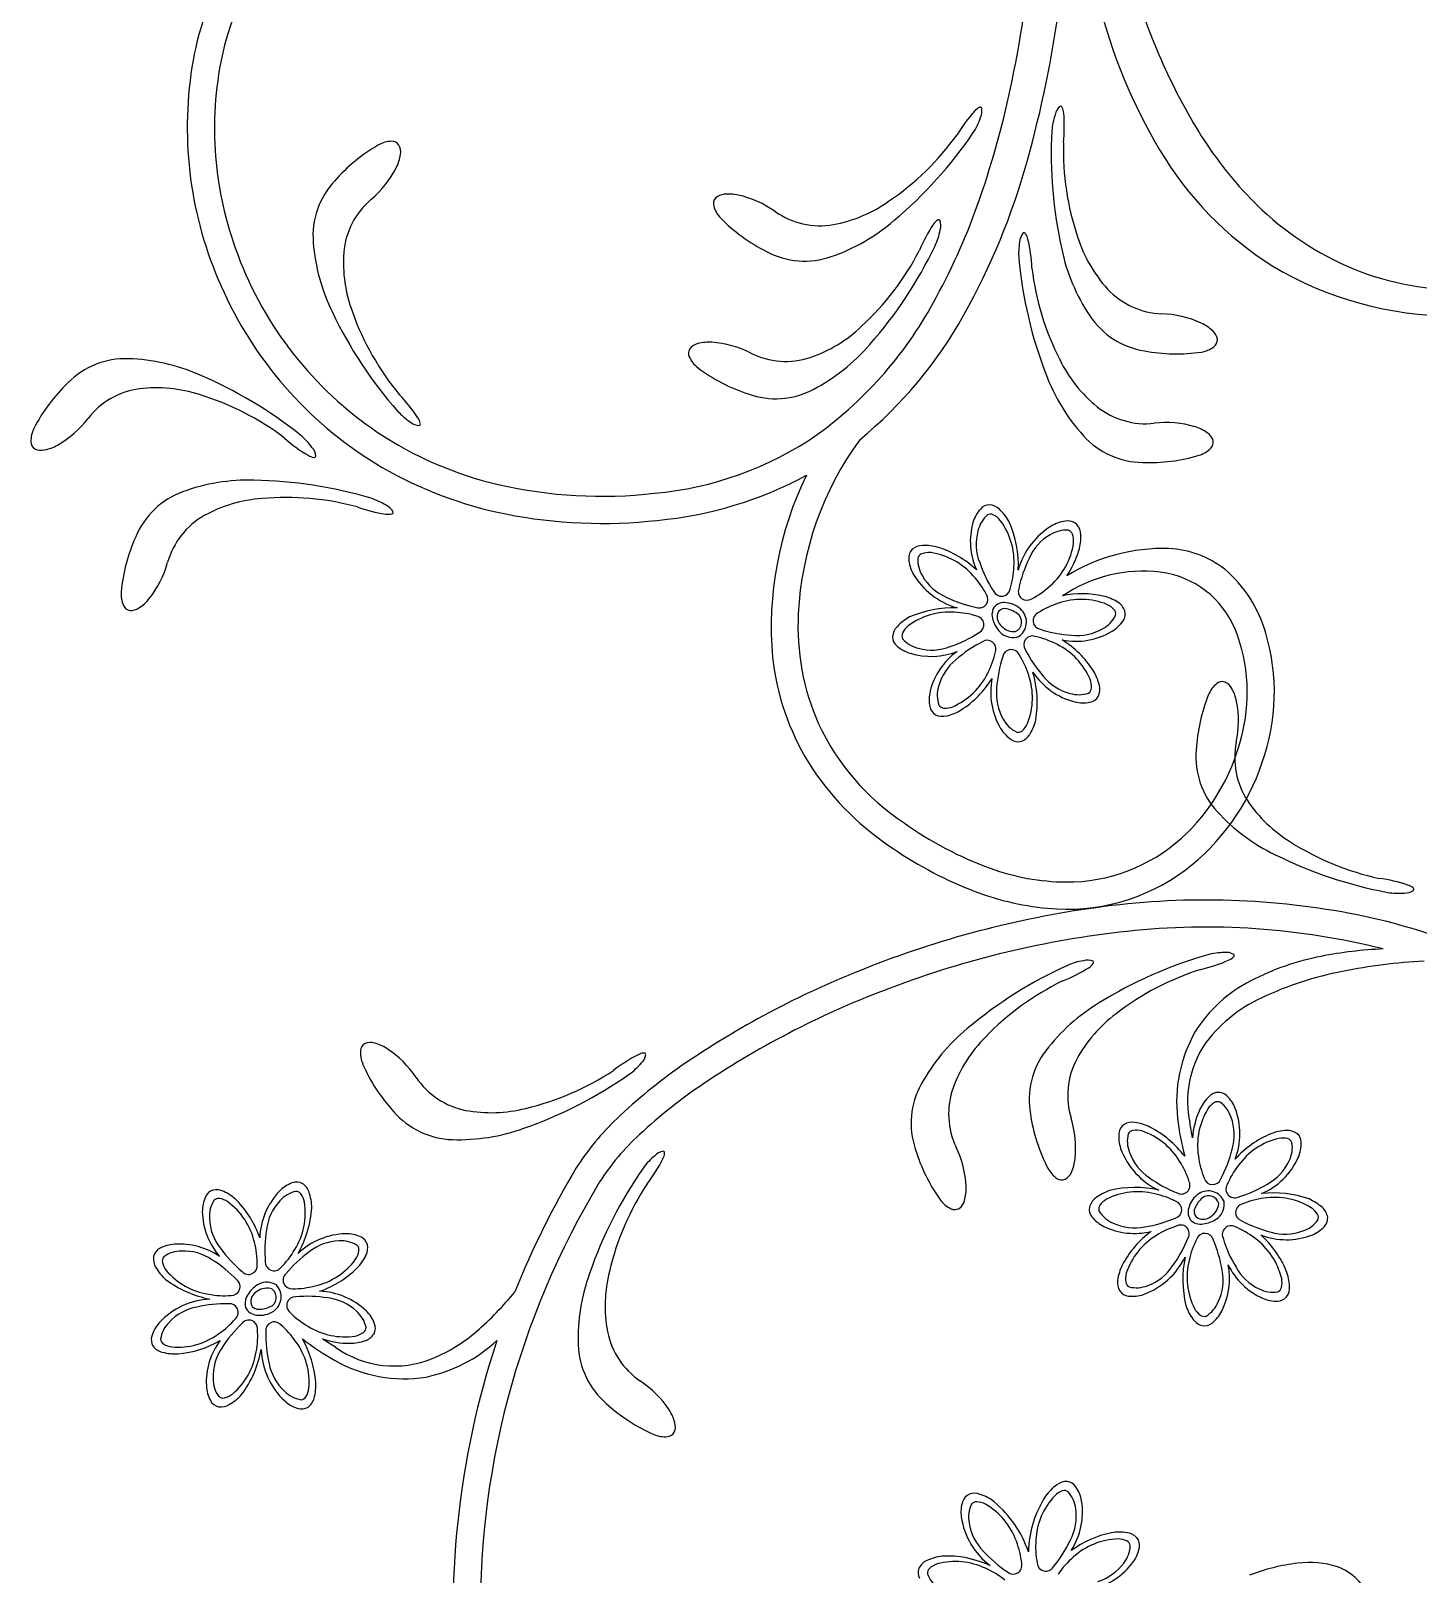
# Model space of a CAD drawing. Extents: x -4 to 4, y -4.07 to 4.07.
# Drawn here: x -3.939 to -2.765, y -0.04 to 1.266 of the extents above; entities that cross this region are included whole.
import ezdxf

# ---------------------------------------------------------------- set-up
doc = ezdxf.new("R2010")
doc.units = 0

msp = doc.modelspace()

# ---------------------------------------------------------------- linework, layer by layer
at = {"color": 7, "linetype": 'CONTINUOUS'}
for centre, radius, start, end in [((-4.498548, 1.500795), 1.417372, 348.748136, 358.879675), ((-3.560005, 1.197829), 0.245777, 130.234962, 172.4917), ((-2.192258, 1.577701), 0.858602, 192.274313, 202.346152), ((-3.563636, 1.200473), 0.218373, 129.965974, 168.127451), ((-3.993986, 1.409378), 0.933205, 344.240986, 352.666314), ((-2.581447, 1.40488), 0.467882, 194.193867, 210.738445), ((-3.485333, 1.183731), 0.298446, 168.074991, 200.942523), ((-2.51413, 1.448389), 0.511744, 202.656884, 211.014236), ((-3.478539, 1.18466), 0.328273, 172.070846, 205.169581), ((-3.895383, 1.387016), 0.803623, 340.932976, 348.313329), ((-3.135485, 1.200367), 0.001456, 33.191439, 124.107264), ((-3.059806, 1.192973), 0.012554, 130.272234, 168.462239), ((-3.067434, 1.20118), 0.001456, 18.642051, 109.554562), ((-3.078362, 1.195739), 0.013652, 4.276482, 25.633669), ((-3.042222, 1.110313), 0.131876, 138.048141, 148.831493), ((-3.191188, 1.21253), 0.059281, 327.13573, 340.770227), ((-3.130081, 1.189421), 0.013651, 117.107617, 138.46435), ((-3.146525, 1.198454), 0.012554, 334.277944, 372.467504), ((-3.015736, 1.177136), 0.059281, 161.969906, 175.604174), ((-3.196181, 1.185965), 0.131875, 353.910724, 364.694304), ((-3.342903, 1.313647), 0.231368, 304.152409, 324.279164), ((-3.443424, 1.384981), 0.364816, 310.082492, 325.882963), ((-2.710554, 1.161693), 0.364837, 176.85971, 192.659497), ((-2.665197, 1.356775), 0.33507, 210.897983, 223.010708), ((-3.571957, 1.043118), 0.146254, 119.898519, 138.878581), ((-3.632908, 1.148356), 0.024643, 91.91451, 119.010608), ((-3.633485, 1.165821), 0.007169, 34.043409, 91.968092), ((-3.638145, 1.164032), 0.012084, 349.800662, 388.691924), ((-2.833769, 1.165768), 0.231365, 178.462468, 198.589678), ((-2.731322, 1.315318), 0.293287, 210.66523, 237.736694), ((-3.706805, 1.190062), 0.086523, 309.944147, 332.86571), ((-3.66264, 1.167136), 0.036763, 333.27141, 351.800267), ((-3.664268, 1.314066), 0.589998, 330.788434, 344.452848), ((-3.6321, 1.092867), 0.068261, 137.13504, 184.649001), ((-3.608151, 1.073202), 0.066413, 130.46674, 175.002624), ((-3.354264, 1.120129), 0.007168, 138.607117, 196.53223), ((-3.351361, 1.11607), 0.012083, 94.367947, 133.259655), ((-3.348206, 1.091583), 0.036761, 77.835065, 96.364149), ((-3.359288, 1.043069), 0.086524, 54.509785, 77.431121), ((-3.652611, 1.302648), 0.54661, 331.435727, 340.978206), ((-2.716994, 1.308135), 0.264016, 222.959876, 244.381586), ((-3.337505, 1.12508), 0.024643, 196.480012, 223.575884), ((-3.270995, 1.167941), 0.066412, 235.03263, 279.568515), ((-3.281691, 1.219889), 0.119431, 280.48602, 305.102132), ((-3.25098, 1.210539), 0.146253, 224.464432, 243.444267), ((-3.314174, 1.228204), 0.161654, 289.002314, 310.811315), ((-3.065244, 1.029897), 0.131874, 146.540085, 157.323666), ((-3.16382, 1.095162), 0.013652, 125.596828, 146.953561), ((-3.227669, 1.108993), 0.05928, 335.629651, 349.264376), ((-3.170781, 1.105191), 0.001456, 41.687864, 132.598619), ((-3.181416, 1.101668), 0.012553, 342.772829, 380.964172), ((-3.538963, 1.09984), 0.161658, 184.436716, 206.24549), ((-3.502609, 1.242314), 0.364823, 318.574162, 334.374405), ((-3.043689, 1.077889), 0.059282, 170.413675, 184.047715), ((-3.089608, 1.087084), 0.012554, 138.714043, 176.903603), ((-3.098358, 1.094082), 0.001456, 27.080878, 117.995923), ((-3.108369, 1.087095), 0.013652, 12.720536, 34.077042), ((-3.223483, 1.06013), 0.131881, 2.352761, 13.135884), ((-2.939246, 1.128203), 0.119432, 197.64002, 222.256131), ((-3.470264, 1.186629), 0.313567, 200.452868, 235.931877), ((-3.555183, 1.070491), 0.119431, 175.920523, 200.536861), ((-3.284003, 1.139818), 0.068261, 241.699841, 289.213803), ((-3.392656, 1.186603), 0.231371, 312.644486, 332.770787), ((-2.739571, 1.107413), 0.364814, 185.301557, 201.102256), ((-2.908356, 1.115157), 0.161658, 191.931077, 213.739851), ((-2.862016, 1.093364), 0.231375, 186.905734, 207.031807), ((-2.735205, 1.323089), 0.297877, 239.166297, 270.098558), ((-2.729308, 1.287363), 0.239971, 244.888246, 268.899754), ((-3.474078, 1.18334), 0.331765, 204.635618, 239.654038), ((-2.979209, 1.093333), 0.066414, 223.173429, 267.708872), ((-3.470825, 1.197771), 0.336844, 305.850791, 332.318873), ((-3.354719, 1.185511), 0.364823, 205.517232, 221.317704), ((-3.449044, 1.106158), 0.231369, 199.587202, 219.713958), ((-3.472156, 1.205796), 0.369479, 309.438302, 330.90363), ((-2.985882, 1.063072), 0.068261, 213.527868, 261.04205), ((-2.984532, 0.940491), 0.086522, 65.311257, 88.233047), ((-2.963983, 0.985813), 0.036761, 46.376157, 64.905242), ((-3.318267, 1.10291), 0.119431, 288.977801, 313.593912), ((-2.946647, 1.003391), 0.012084, 9.485141, 48.376848), ((-3.375313, 0.993527), 0.007168, 147.099894, 205.025436), ((-3.371842, 0.98994), 0.012083, 102.858379, 141.749864), ((-3.365106, 0.966187), 0.036762, 86.327532, 104.856389), ((-3.368903, 0.91657), 0.086523, 63.001676, 85.923012), ((-3.300017, 1.05311), 0.066412, 243.524456, 288.060341), ((-3.351623, 1.106339), 0.161657, 297.493781, 319.302555), ((-2.969351, 1.139354), 0.146255, 259.297812, 278.277648), ((-2.95222, 1.018952), 0.024643, 279.164504, 306.260601), ((-2.941879, 1.004866), 0.007169, 306.207846, 364.132959), ((-3.859079, 0.920751), 0.06826, 87.984536, 135.498717), ((-3.861765, 0.827395), 0.161655, 66.387685, 88.196686), ((-3.35947, 1.000898), 0.024643, 204.972468, 232.068566), ((-3.286511, 1.098197), 0.146253, 232.956002, 251.935837), ((-2.960847, 1.040715), 0.11943, 206.082002, 230.69834), ((-3.806617, 0.862955), 0.146256, 133.754819, 152.734426), ((-3.938881, 0.639403), 0.364825, 51.316086, 67.116329), ((-2.928377, 1.032345), 0.161655, 200.373248, 222.182249), ((-3.838335, 0.897731), 0.066412, 97.630568, 142.166452), ((-3.833193, 0.844944), 0.11943, 72.096586, 96.712924), ((-3.863947, 0.737275), 0.231372, 52.91955, 73.046078), ((-3.721461, 0.866274), 0.131877, 33.482522, 44.266102), ((-3.30873, 1.023374), 0.06826, 250.191839, 297.705801), ((-3.585069, 0.98474), 0.059274, 222.568684, 236.204551), ((-2.995256, 1.000357), 0.066413, 231.615662, 276.151105), ((-3.914546, 0.919009), 0.024643, 153.621984, 180.718081), ((-3.959604, 0.990912), 0.086524, 299.767448, 322.688784), ((-3.609922, 0.945057), 0.012553, 229.713025, 267.90526), ((-3.622801, 0.931415), 0.013652, 12.537715, 33.894221), ((-3.610846, 0.933892), 0.001456, 288.634628, 379.545578), ((-2.978082, 0.848391), 0.086521, 73.753748, 96.675538), ((-2.964409, 0.896237), 0.036762, 54.820784, 73.349868), ((-3.932019, 0.918783), 0.007168, 180.662447, 238.587989), ((-3.934673, 0.947845), 0.036762, 280.834075, 299.362932), ((-3.636831, 1.020427), 0.131876, 228.36682, 239.150172), ((-3.748911, 0.878735), 0.059279, 36.428402, 50.063127), ((-3.472148, 1.18742), 0.313173, 236.298502, 256.816816), ((-3.436909, 1.162011), 0.28807, 275.120248, 304.548644), ((-3.017352, 0.759834), 0.272463, 143.880464, 177.196872), ((-2.997414, 0.969444), 0.068261, 221.970432, 269.484614), ((-2.949843, 0.916171), 0.012084, 17.92547, 56.817178), ((-2.945343, 0.91833), 0.007168, 314.649484, 372.574596), ((-3.930447, 0.92352), 0.012084, 243.941283, 282.832768), ((-3.697372, 0.918879), 0.013652, 238.73855, 260.09551), ((-3.710408, 0.905387), 0.012554, 4.72913, 42.919582), ((-3.699296, 0.906824), 0.001456, 253.089712, 344.002807), ((-2.992261, 1.047324), 0.146251, 267.740135, 286.720198), ((-2.95764, 0.930744), 0.024643, 287.60957, 314.705668), ((-3.469821, 1.194036), 0.34315, 239.942908, 258.677808), ((-3.439325, 1.181521), 0.330758, 275.288066, 298.314224), ((-3.023712, 0.762225), 0.288712, 153.657873, 185.199304), ((-3.78737, 0.812122), 0.068261, 109.980148, 157.49433), ((-3.754895, 0.724553), 0.161656, 88.383374, 110.192376), ((-3.75599, 0.521356), 0.364834, 73.311682, 89.111697), ((-3.455668, 1.266737), 0.394163, 257.113956, 276.477724), ((-3.734975, 0.751527), 0.119431, 94.092074, 118.708412), ((-3.723165, 0.640165), 0.231383, 74.915715, 95.041333), ((-3.61863, 0.987785), 0.131879, 250.362424, 261.145776), ((-3.669485, 0.814425), 0.059281, 58.422826, 72.057323), ((-3.643765, 0.853558), 0.012554, 26.724248, 64.914922), ((-3.127621, 0.854996), 0.010293, 90.085087, 139.027679), ((-3.128742, 0.851524), 0.01381, 46.252927, 85.405525), ((-3.759514, 0.798546), 0.066413, 119.625804, 164.161909), ((-3.636731, 0.87095), 0.013651, 260.734341, 282.091074), ((-3.634, 0.859052), 0.001456, 275.082243, 365.994753), ((-3.455459, 1.27266), 0.423065, 258.861142, 276.326302), ((-3.08514, 0.83424), 0.058732, 164.088031, 204.030019), ((-3.112746, 0.841971), 0.030065, 138.873713, 163.83367), ((-3.146363, 0.831708), 0.040321, 28.428055, 47.635486), ((-3.191568, 0.814746), 0.088397, 356.964981, 384.143789), ((-3.059593, 0.821657), 0.030066, 93.873752, 118.83235), ((-3.060901, 0.841387), 0.010293, 45.085138, 94.027511), ((-3.717079, 0.77818), 0.146258, 155.750246, 174.729853), ((-3.042219, 0.79325), 0.063349, 120.207472, 164.606324), ((-3.06415, 0.839724), 0.013811, 1.253884, 40.40626), ((-3.090624, 0.838172), 0.040324, 343.429169, 362.635462), ((-3.185798, 0.820395), 0.010294, 135.082992, 184.025803), ((-3.184136, 0.817147), 0.013811, 91.252994, 130.404256), ((-3.182584, 0.790674), 0.040323, 73.428941, 92.63569), ((-3.196887, 0.748494), 0.084847, 46.778748, 72.294781), ((-2.980147, 0.671346), 0.15706, 88.375328, 121.498527), ((-3.126391, 0.849094), 0.077721, 325.671927, 343.232327), ((-2.980171, 0.744111), 0.084351, 52.254858, 86.957325), ((-3.906857, 0.839525), 0.086524, 321.763182, 344.684518), ((-3.166072, 0.821704), 0.030064, 183.873592, 208.834003), ((-2.998918, 0.727513), 0.109051, 15.443331, 49.803945), ((-3.137923, 0.838804), 0.062986, 210.112127, 254.178528), ((-2.997542, 0.687434), 0.121741, 83.22126, 124.071562), ((-2.99286, 0.729707), 0.079212, 22.124049, 82.974632), ((-3.838148, 0.789731), 0.024643, 175.618208, 202.714306), ((-3.86761, 0.808931), 0.036762, 302.829305, 321.358162), ((-3.049046, 0.707314), 0.082667, 77.661901, 101.653687), ((-3.040651, 0.748828), 0.040323, 57.503862, 76.71061), ((-3.854264, 0.782977), 0.007169, 202.660263, 260.585805), ((-3.854581, 0.787959), 0.012084, 265.937987, 304.829472), ((-3.086806, 0.76225), 0.202977, 176.919112, 203.892713), ((-3.157207, 0.681643), 0.096585, 88.747001, 113.237597), ((-3.112091, 0.772203), 0.013433, 153.112332, 205.275018), ((-3.115175, 0.771234), 0.011347, 81.477155, 141.626983), ((-3.11106, 0.770505), 0.010126, 165.548555, 231.309447), ((-3.114758, 0.771057), 0.006418, 87.849176, 162.073695), ((-3.117213, 0.756222), 0.021418, 53.041717, 82.770779), ((-3.11553, 0.761425), 0.021129, 43.251184, 84.470308), ((-3.109185, 0.766028), 0.008772, 294.723004, 416.432004), ((-3.111027, 0.766094), 0.014654, 303.438787, 402.017251), ((-3.026124, 0.771013), 0.013811, 19.736234, 58.887496), ((-3.023065, 0.773003), 0.010294, 326.115101, 375.057256), ((-3.195935, 0.752554), 0.013811, 136.251303, 175.403456), ((-3.176118, 0.734932), 0.040323, 118.428396, 137.635145), ((-3.102502, 0.773838), 0.022951, 198.731872, 229.119152), ((-3.106973, 0.772045), 0.01406, 222.193486, 275.943408), ((-3.054678, 0.810174), 0.060341, 259.04863, 300.669173), ((-3.039522, 0.783959), 0.030064, 301.307044, 326.267228), ((-3.054528, 0.706353), 0.145143, 344.532558, 381.496089), ((-3.199408, 0.753676), 0.010293, 180.084869, 229.027898), ((-3.186383, 0.768551), 0.030065, 228.873582, 253.833313), ((-3.10787, 0.768336), 0.015284, 230.83317, 288.772248), ((-3.110887, 0.679057), 0.084665, 32.783474, 58.095541), ((-3.061674, 0.706367), 0.175212, 340.346174, 376.644039), ((-3.099221, 0.759014), 0.213254, 186.178859, 211.63717), ((-3.177087, 0.797366), 0.060336, 252.974373, 291.32706), ((-3.120666, 0.693273), 0.05901, 125.752295, 165.988976), ((-3.040353, 0.757375), 0.060752, 213.552398, 255.573659), ((-3.177734, 0.697962), 0.090517, 350.776719, 376.584028), ((-3.074013, 0.703705), 0.040324, 12.503573, 31.709866), ((-3.14871, 0.700443), 0.030065, 166.306679, 191.26641), ((-3.197398, 0.762956), 0.08466, 302.782927, 328.095673), ((-3.06629, 0.70675), 0.060336, 169.048293, 210.671718), ((-3.048052, 0.70912), 0.013811, 334.735902, 373.887388), ((-2.919481, 0.695114), 0.024644, 129.9823, 157.078172), ((-2.930705, 0.708509), 0.007169, 72.110609, 130.035506), ((-2.933271, 0.704228), 0.012084, 27.867095, 66.758802), ((-2.954468, 0.691569), 0.036762, 11.337163, 29.866247), ((-3.168094, 0.696553), 0.010294, 191.113741, 240.055895), ((-3.048371, 0.727748), 0.030064, 256.306452, 281.266636), ((-3.044481, 0.708364), 0.010293, 281.111888, 330.055355), ((-2.806605, 0.649844), 0.146257, 157.966242, 176.94585), ((-3.003376, 0.682386), 0.086523, 348.011744, 370.93308), ((-3.086576, 0.767038), 0.205172, 205.089356, 236.450197), ((-3.167338, 0.700123), 0.013811, 244.735457, 283.887833), ((-3.172754, 0.726083), 0.040324, 282.504209, 301.711185), ((-3.12763, 0.692721), 0.040322, 327.504788, 346.712447), ((-3.092499, 0.691593), 0.030064, 211.306645, 236.266376), ((-3.103455, 0.675136), 0.010294, 236.113218, 285.055153), ((-3.105444, 0.678195), 0.01381, 289.73434, 328.887384), ((-3.079617, 0.708985), 0.170076, 312.327071, 345.932196), ((-2.884632, 0.651927), 0.068261, 175.202324, 222.716066), ((-2.853653, 0.651213), 0.066413, 168.53444, 213.070324), ((-3.080133, 0.773334), 0.237026, 212.16381, 235.881731), ((-3.077239, 0.707516), 0.190301, 307.27618, 341.59646), ((-2.810281, 0.681736), 0.11943, 213.987741, 238.604305), ((-2.815607, 0.714844), 0.161657, 222.504179, 244.312953), ((-3.021035, 0.848059), 0.309074, 234.624886, 249.950623), ((-3.018067, 0.85457), 0.339143, 234.898865, 248.089125), ((-3.061833, 0.690707), 0.14459, 269.592494, 311.994285), ((-2.748713, 0.775256), 0.231362, 237.654472, 257.78191), ((-2.723375, 0.895897), 0.364826, 243.584459, 259.384702), ((-3.061226, 0.738318), 0.192205, 249.99023, 269.512592), ((-3.061872, 0.690734), 0.167652, 264.312524, 306.571034), ((-2.81527, 0.418443), 0.13187, 71.549301, 82.33311), ((-3.056986, 0.757223), 0.234304, 248.035592, 264.734968), ((-2.780938, 0.595805), 0.059279, 260.638028, 274.272753), ((-2.776035, 0.549235), 0.012554, 267.782849, 305.973746), ((-2.777762, 0.530553), 0.013652, 50.605816, 71.963231), ((-2.769878, 0.539874), 0.001456, 326.694444, 417.605784), ((-2.924014, -0.303139), 0.835226, 97.796749, 111.792497), ((-2.94476, -0.132665), 0.663519, 79.400525, 98.018861), ((-2.924808, -0.012784), 0.542019, 52.929435, 79.142625), ((-2.926913, -0.291515), 0.80019, 96.045264, 110.849349), ((-2.943985, -0.107979), 0.615881, 75.930406, 96.264098), ((-2.842653, 0.133694), 0.364834, 105.927083, 121.727098), ((-2.927753, 0.427181), 0.059275, 91.038357, 104.673996), ((-2.927182, 0.474), 0.012553, 59.337174, 97.529185), ((-2.921918, 0.48389), 0.001456, 307.702762, 398.612738), ((-2.780601, 0.152943), 0.336761, 92.325161, 101.350765), ((-2.957346, -0.234845), 0.759459, 111.370303, 124.622466), ((-2.91111, 0.143234), 0.364819, 114.36917, 130.169641), ((-3.113885, 0.585148), 0.131875, 291.420601, 302.204182), ((-3.038367, 0.421033), 0.059276, 99.481919, 113.11733), ((-3.044677, 0.46743), 0.012554, 67.782006, 105.972903), ((-3.050795, 0.485166), 0.013652, 301.789261, 323.146448), ((-3.040921, 0.477987), 0.001456, 316.144389, 407.056899), ((-2.879049, 0.251469), 0.231373, 107.530322, 127.65685), ((-2.978358, 0.6006), 0.131873, 282.978456, 293.762266), ((-2.930631, 0.492441), 0.013652, 293.348117, 314.705077), ((-2.805695, 0.268217), 0.218811, 100.849198, 117.414523), ((-2.7755, 0.19115), 0.284268, 100.793892, 115.345995), ((-2.731536, -0.0153), 0.495319, 93.267578, 101.317074), ((-2.964392, 0.254377), 0.231375, 115.973227, 136.099528), ((-2.851956, 0.355715), 0.119841, 117.041676, 147.873116), ((-2.94733, -0.254704), 0.758547, 110.397776, 123.805028), ((-2.847132, 0.337566), 0.121299, 114.373883, 145.009498), ((-2.951253, 0.305438), 0.161657, 120.998636, 142.807637), ((-2.949014, 0.338896), 0.119431, 126.707518, 151.323856), ((-3.04374, 0.297164), 0.161655, 129.441265, 151.250266), ((-2.849841, 0.360125), 0.119386, 150.205711, 186.748248), ((-3.652976, 0.402983), 0.007169, 117.716864, 175.642191), ((-3.651712, 0.398154), 0.012084, 73.473281, 112.364988), ((-3.657497, 0.374153), 0.036761, 56.941887, 75.470972), ((-3.685151, 0.332781), 0.086523, 33.61669, 56.538253), ((-3.046437, 0.330586), 0.11943, 135.149805, 159.766143), ((-2.872559, 0.360563), 0.087385, 147.803265, 191.921996), ((-3.635554, 0.401632), 0.024643, 175.586828, 202.682926), ((-3.524238, 0.450616), 0.146257, 203.571489, 222.551324), ((-3.364952, 0.282531), 0.131874, 117.15465, 127.93823), ((-3.467669, 0.431148), 0.059281, 306.245023, 319.879519), ((-3.418821, 0.387768), 0.013652, 96.210473, 117.567433), ((-3.430961, 0.402071), 0.012554, 313.386516, 351.577636), ((-3.419965, 0.399922), 0.001456, 12.301411, 103.212167), ((-3.025806, 0.361695), 0.068262, 142.595715, 190.109677), ((-2.995026, 0.365273), 0.066414, 152.241188, 196.776631), ((-3.55813, 0.417955), 0.066413, 214.139549, 258.675212), ((-3.641827, 0.682237), 0.364839, 289.189395, 304.989182), ((-3.573349, 0.579726), 0.23137, 283.259615, 303.38637), ((-3.133312, 0.0225), 0.44771, 124.802916, 133.751176), ((-3.12131, 0.007142), 0.444174, 123.949085, 132.929152), ((-3.125744, 0.341864), 0.06826, 151.037835, 198.552016), ((-3.095823, 0.349923), 0.066413, 160.683787, 205.219671), ((-2.93247, 0.354438), 0.013811, 99.669385, 138.821538), ((-2.933894, 0.357798), 0.010293, 46.048144, 94.991393), ((-3.549597, 0.470302), 0.119432, 259.592906, 284.209244), ((-2.913164, 0.336257), 0.040324, 137.439843, 156.646364), ((-2.947559, 0.343508), 0.030065, 21.241666, 46.201397), ((-2.976013, 0.333166), 0.060336, 338.983605, 380.6057), ((-3.580314, 0.396318), 0.06826, 220.806732, 268.321132), ((-3.296153, 0.18978), 0.214275, 133.229836, 147.774179), ((-2.94831, 0.37099), 0.146254, 188.365266, 207.345329), ((-3.141222, 0.320373), 0.086523, 354.378848, 377.300638), ((-3.007836, 0.332495), 0.010293, 125.019178, 173.961333), ((-3.006767, 0.329005), 0.013811, 81.187845, 120.338662), ((-3.009863, 0.302669), 0.040323, 63.366411, 82.572932), ((-2.744206, 0.371362), 0.225614, 186.430039, 194.749168), ((-4.326864, 0.105289), 1.389209, 9.291372, 9.832014), ((-2.882786, 0.323249), 0.073369, 156.724156, 175.046713), ((-3.576979, 0.489655), 0.161656, 268.109066, 289.918067), ((-3.290528, 0.185775), 0.198138, 132.282816, 147.511355), ((-2.988184, 0.330335), 0.030064, 173.807847, 198.76803), ((-3.033882, 0.258956), 0.090184, 37.553962, 62.175284), ((-2.856752, 0.254922), 0.084648, 112.716576, 138.032492), ((-2.874566, 0.295524), 0.040325, 92.440275, 111.646568), ((-2.875362, 0.322032), 0.01381, 54.669645, 93.822466), ((-2.873994, 0.325415), 0.010293, 1.046228, 49.98882), ((-3.372808, 0.269163), 0.059275, 130.165851, 143.801718), ((-3.40191, 0.305843), 0.012554, 98.465728, 136.657071), ((-3.416222, 0.317973), 0.013651, 332.473779, 353.831648), ((-3.404067, 0.316838), 0.001456, 346.837878, 437.748829), ((-3.050449, 0.362438), 0.146257, 196.807892, 215.7875), ((-3.233842, 0.284046), 0.086524, 2.820894, 25.74223), ((-2.957175, 0.342478), 0.063349, 200.143625, 244.541374), ((-2.893762, 0.324973), 0.030066, 336.242142, 361.200741), ((-2.841243, -0.077438), 0.741788, 149.051133, 158.090238), ((-3.121585, 0.095195), 0.364837, 145.054909, 160.854924), ((-3.5215, 0.37176), 0.131873, 322.105509, 332.889546), ((-3.05651, 0.315466), 0.024643, 208.234259, 235.330356), ((-3.069396, 0.305116), 0.012084, 298.552195, 337.44368), ((-3.091673, 0.315757), 0.036761, 335.445735, 353.97482), ((-2.921526, 0.338043), 0.060748, 293.486061, 335.508873), ((-3.707221, 0.263426), 0.030066, 110.79601, 135.754835), ((-3.714215, 0.281919), 0.010293, 62.007485, 110.949639), ((-3.716839, 0.279384), 0.01381, 18.173855, 57.326453), ((-2.857848, -0.070385), 0.700885, 148.846881, 181.621015), ((-3.224142, 0.163591), 0.231375, 146.658142, 166.78467), ((-3.184152, 0.286753), 0.036762, 343.888521, 362.417378), ((-3.066444, 0.30109), 0.007169, 235.274698, 293.200025), ((-3.004441, 0.19918), 0.088401, 76.900947, 104.077947), ((-3.763985, 0.267388), 0.030063, 155.795323, 180.75528), ((-3.782005, 0.275519), 0.010294, 107.006995, 155.949149), ((-3.782068, 0.271869), 0.013811, 63.175326, 102.326144), ((-3.793158, 0.247781), 0.040324, 45.352721, 64.558787), ((-3.825441, 0.217359), 0.084669, 18.967793, 44.276917), ((-3.68507, 0.242789), 0.060336, 136.392628, 178.013836), ((-3.741713, 0.270193), 0.040322, 0.351806, 19.558555), ((-3.149327, 0.291629), 0.024643, 216.676054, 243.772152), ((-3.160553, 0.279498), 0.012084, 306.994189, 345.885674), ((-3.029672, 0.267471), 0.01381, 126.186616, 165.338547), ((-3.01324, 0.246657), 0.040322, 108.364013, 127.570534), ((-2.938653, 0.264735), 0.021129, 123.186572, 164.407027), ((-2.933824, 0.262167), 0.021419, 132.976276, 162.70376), ((-2.942463, 0.269984), 0.014653, 23.370822, 121.951557), ((-2.942078, 0.271785), 0.008771, 14.656242, 136.365923), ((-2.944119, 0.273483), 0.015284, 310.767816, 368.707108), ((-2.88704, 0.192398), 0.090516, 70.711684, 96.518992), ((-2.873123, 0.240815), 0.040321, 47.440192, 66.647624), ((-3.735046, 0.268099), 0.05901, 181.075297, 221.310201), ((-3.791723, 0.276305), 0.090521, 330.480558, 356.285377), ((-3.157043, 0.27595), 0.007169, 243.718163, 301.64392), ((-3.032895, 0.269182), 0.010293, 170.019055, 218.962304), ((-3.017471, 0.281551), 0.030064, 218.808813, 243.768544), ((-2.948249, 0.266798), 0.011347, 161.412624, 221.564162), ((-2.948003, 0.267177), 0.006417, 167.781354, 242.012258), ((-2.946813, 0.270724), 0.010126, 245.486523, 311.242356), ((-2.948598, 0.279728), 0.022948, 278.665886, 309.054743), ((-2.947613, 0.275015), 0.014058, 302.126475, 355.880517), ((-2.854944, 0.260119), 0.01381, 9.669413, 48.822234), ((-2.851585, 0.261544), 0.010294, 316.04891, 364.990626), ((-3.671129, 0.187647), 0.060747, 91.488682, 133.510828), ((-3.67231, 0.218312), 0.030064, 65.797354, 90.756858), ((-3.005035, 0.307382), 0.058732, 244.023241, 283.96434), ((-2.94014, 0.182372), 0.084844, 126.713929, 152.229962), ((-2.948664, 0.270003), 0.013431, 233.045993, 285.210636), ((-2.865875, 0.275209), 0.030066, 291.242807, 316.202085), ((-3.825311, 0.226858), 0.010294, 118.03519, 166.97625), ((-3.815947, 0.209446), 0.030063, 93.231186, 118.190238), ((-3.813341, 0.179279), 0.060336, 55.736246, 94.087596), ((-3.664179, 0.236334), 0.010293, 17.00747, 65.950281), ((-3.667828, 0.236396), 0.01381, 333.176004, 372.328825), ((-2.876216, 0.303664), 0.060338, 248.984241, 290.604562), ((-2.954466, 0.184397), 0.084656, 22.717517, 48.030943), ((-3.821676, 0.227174), 0.013809, 171.657866, 210.81091), ((-3.691916, 0.247487), 0.040322, 315.350591, 334.557339), ((-3.018752, 0.256208), 0.062982, 290.045848, 334.114235), ((-2.867385, 0.209755), 0.096582, 168.680968, 193.171564), ((-2.984799, 0.210407), 0.060335, 332.909269, 371.261956), ((-2.872451, 0.247764), 0.059005, 205.68512, 245.924023), ((-3.798418, 0.239911), 0.04032, 209.426365, 228.633797), ((-3.768055, 0.28762), 0.096589, 233.82668, 258.315463), ((-3.722331, 0.279756), 0.084653, 288.9652, 314.279757), ((-3.314211, 0.159891), 0.161659, 160.126238, 181.935012), ((-3.333588, 0.187259), 0.119433, 165.835047, 190.451385), ((-3.005507, 0.206923), 0.01381, 171.18672, 210.339319), ((-2.979171, 0.203825), 0.040321, 153.362511, 172.569715), ((-2.913856, 0.202216), 0.040322, 2.439687, 21.646891), ((-3.744362, 0.189254), 0.013432, 141.788558, 193.951244), ((-3.735386, 0.185516), 0.022947, 117.940918, 148.331125), ((-3.742977, 0.190678), 0.010125, 115.756306, 181.514458), ((-3.739339, 0.188264), 0.014058, 71.117524, 124.872), ((-3.739384, 0.19208), 0.015281, 58.28808, 116.232098), ((-3.740148, 0.194621), 0.008771, 290.627383, 412.342857), ((-3.741957, 0.19497), 0.014653, 305.044835, 403.628979), ((-3.69691, 0.139397), 0.060338, 46.392958, 88.014388), ((-3.720809, 0.351746), 0.24462, 310.491179, 321.467526), ((-3.008995, 0.205855), 0.010293, 215.018959, 263.961551), ((-3.006835, 0.225507), 0.030063, 263.807804, 288.767535), ((-2.887351, 0.203012), 0.013811, 324.671011, 363.823164), ((-3.78445, 0.130135), 0.062977, 92.882407, 136.953003), ((-3.747151, 0.190889), 0.011346, 205.435744, 265.586427), ((-3.746706, 0.190967), 0.006417, 184.981427, 259.213978), ((-3.7453, 0.200528), 0.021128, 262.589886, 303.809897), ((-3.745777, 0.205974), 0.021417, 264.291806, 294.021543), ((-3.676271, 0.16155), 0.030064, 20.795792, 45.75575), ((-2.923156, 0.200453), 0.040325, 198.366763, 217.572374), ((-2.958051, 0.196218), 0.030063, 308.809159, 333.76889), ((-2.88441, 0.22141), 0.030065, 246.24211, 271.202067), ((-2.883968, 0.201643), 0.010294, 271.048336, 319.990709), ((-3.808053, 0.153097), 0.030062, 138.227429, 163.187612), ((-3.657779, 0.168543), 0.010293, 332.007704, 380.94942), ((-2.94397, 0.184019), 0.013811, 216.18853, 255.33957), ((-2.945682, 0.180795), 0.010293, 260.020834, 308.964302), ((-3.826985, 0.158788), 0.010293, 163.03246, 211.976365), ((-3.821695, 0.231345), 0.084845, 274.768365, 300.283944), ((-3.731984, 0.12276), 0.058731, 143.032721, 182.974043), ((-3.787827, 0.115132), 0.090178, 4.821055, 29.443736), ((-3.571072, 0.338001), 0.225793, 232.253183, 240.565446), ((-4.439034, -1.021871), 1.397422, 57.16361, 57.701043), ((-3.669612, 0.229058), 0.073338, 251.946801, 270.276872), ((-3.669505, 0.19604), 0.040321, 270.351579, 289.558783), ((-3.660315, 0.171168), 0.013811, 288.17542, 327.327128), ((-3.630052, 0.250116), 0.125601, 281.674585, 312.855697), ((-3.651584, 0.26957), 0.137177, 292.719406, 310.788941), ((-2.853617, -0.071633), 0.728176, 161.614394, 186.362575), ((-3.385928, 0.178686), 0.066414, 191.369048, 235.904711), ((-3.824638, 0.161582), 0.01381, 216.658654, 255.81103), ((-3.817198, 0.187035), 0.040322, 254.426369, 273.633345), ((-3.831352, 0.165591), 0.088404, 322.919626, 350.095496), ((-3.68098, 0.153098), 0.063344, 182.454682, 226.854858), ((-3.631586, 0.222515), 0.08605, 234.714435, 292.538126), ((-3.407547, 0.156485), 0.068262, 181.72316, 229.237341), ((-3.623237, 0.243463), 0.117827, 240.065689, 279.082735), ((-3.76062, 0.121407), 0.030064, 183.22963, 208.189361), ((-3.738207, 0.120156), 0.04032, 344.425509, 363.633168), ((-3.471003, 0.051598), 0.086522, 33.506578, 56.428368), ((-3.778033, 0.112043), 0.010293, 208.035347, 256.978377), ((-3.791086, 0.138937), 0.040322, 299.427393, 318.633686), ((-3.704271, 0.129302), 0.030063, 228.229486, 253.189443), ((-3.712756, 0.112716), 0.01381, 306.655934, 345.808533), ((-3.353295, 0.212603), 0.146257, 227.493452, 246.473287), ((-3.778349, 0.115679), 0.01381, 261.658864, 300.810349), ((-3.709962, 0.110369), 0.010293, 253.035645, 301.977143), ((-3.429654, 0.079284), 0.036762, 14.572914, 33.101999), ((-3.402192, 0.101249), 0.024643, 247.360929, 274.457027), ((-3.400827, 0.083827), 0.007169, 274.402762, 332.327659), ((-3.405657, 0.085087), 0.012084, 337.67841, 376.569895), ((-3.140562, 0.018526), 0.010294, 113.446193, 162.388566), ((-3.140215, 0.014893), 0.013811, 69.615768, 108.767254), ((-3.148533, -0.010286), 0.040322, 51.791762, 70.998966), ((-3.005002, -0.022862), 0.089777, 146.793724, 178.667445), ((-3.047059, 0.003219), 0.040323, 125.866864, 145.073385), ((-3.062325, 0.024903), 0.013811, 88.097043, 127.249196), ((-3.063046, 0.028481), 0.010293, 34.474441, 83.41769), ((-3.079301, 0.017222), 0.030066, 9.668256, 34.62776), ((-3.121744, 0.012468), 0.030063, 162.235109, 187.195745), ((-3.183885, -0.050775), 0.094044, 18.603446, 50.124863), ((-3.109248, 0.012799), 0.060334, 327.408988, 369.033522), ((-3.088927, 0.018142), 0.06335, 188.569994, 232.967523), ((-3.008105, -0.087794), 0.084662, 101.144947, 126.457694), ((-3.017418, -0.04443), 0.040324, 80.865593, 100.072114), ((-3.012879, -0.018302), 0.01381, 43.095592, 82.247745), ((-3.010859, -0.015263), 0.010293, 349.475864, 398.418674), ((-3.163076, -0.064487), 0.040326, 96.792248, 115.998086), ((-3.163984, -0.112764), 0.088404, 65.327687, 92.503783), ((-3.030314, -0.011729), 0.030066, 324.667689, 349.626967), ((-3.177815, -0.038474), 0.010293, 158.445549, 207.388579), ((-3.175001, -0.040797), 0.01381, 114.614579, 153.766287), ((-3.054893, 0.006646), 0.060749, 281.913548, 323.935917), ((-2.848753, -0.189906), 0.160434, 96.414502, 111.503622), ((-2.856765, -0.107801), 0.077957, 72.347965, 97.304298), ((-2.850118, -0.078933), 0.048494, 22.165983, 69.487873)]:
    msp.add_arc(centre, radius, start, end, dxfattribs=at)
at = {"color": 2, "linetype": 'CONTINUOUS'}
for centre, radius, start, end in [((-3.112845, 0.83771), 0.02519, 130.809352, 167.414439), ((-3.126783, 0.852094), 0.00532, 63.953508, 118.340634), ((-3.132777, 0.84028), 0.018568, 39.776431, 63.343335), ((-3.166062, 0.816779), 0.059272, 356.249919, 396.64878), ((-3.096526, 0.832012), 0.042406, 164.703516, 201.571033), ((-3.055165, 0.803147), 0.042407, 119.704305, 156.571152), ((-3.062676, 0.818714), 0.025192, 85.809326, 122.411956), ((-3.06236, 0.838743), 0.005319, 18.953794, 73.342219), ((-3.074951, 0.834628), 0.018566, 354.774099, 378.343045), ((-3.183153, 0.818937), 0.00532, 108.95566, 163.343435), ((-3.179039, 0.806345), 0.018566, 84.774326, 108.342818), ((-3.185957, 0.76619), 0.059272, 41.250486, 81.64868), ((-3.115105, 0.841544), 0.05927, 311.249674, 351.649645), ((-3.163126, 0.818621), 0.025191, 175.810153, 212.414124), ((-3.032619, 0.851819), 0.109237, 198.907705, 213.193409), ((-3.179277, 0.815612), 0.072412, 342.482773, 357.855739), ((-2.995986, 0.77197), 0.109221, 153.907077, 168.194607), ((-3.14756, 0.826129), 0.042404, 209.702558, 246.571861), ((-3.194483, 0.756014), 0.072421, 27.484641, 42.855781), ((-3.125282, 0.850073), 0.072421, 297.483931, 312.855071), ((-3.116374, 0.885329), 0.109241, 243.907803, 258.192595), ((-3.136347, 0.785353), 0.00735, 251.108678, 393.753547), ((-3.117432, 0.79525), 0.00735, 206.110322, 348.756401), ((-3.095943, 0.791936), 0.00735, 161.10909, 303.753808), ((-3.049915, 0.725914), 0.059274, 68.491963, 108.889713), ((-3.161192, 0.715237), 0.05927, 86.24902, 126.648769), ((-3.160025, 0.702014), 0.072417, 72.483344, 87.855169), ((-3.139662, 0.763864), 0.00735, 296.113913, 438.757269), ((-3.083399, 0.767234), 0.00735, 116.388454, 259.023792), ((-3.047575, 0.712819), 0.07245, 107.287728, 122.653165), ((-3.04361, 0.782751), 0.02519, 297.72606, 334.332264), ((-3.035923, 0.764184), 0.018567, 41.794537, 65.362802), ((-3.026085, 0.773055), 0.00532, 346.800379, 401.184907), ((-3.18469, 0.74852), 0.018568, 129.779122, 153.344892), ((-3.050944, 0.863895), 0.109255, 251.948818, 266.232467), ((-3.053373, 0.797018), 0.042409, 263.568963, 300.435141), ((-3.196506, 0.754514), 0.00532, 153.950818, 208.336644), ((-3.182122, 0.768451), 0.02519, 220.809017, 257.414774), ((-3.176423, 0.784771), 0.042407, 254.703396, 291.57069), ((-3.196236, 0.848694), 0.109255, 288.908051, 303.191244), ((-3.084117, 0.652006), 0.109243, 116.948211, 131.233231), ((-3.129511, 0.743295), 0.00735, 341.385269, 484.027415), ((-3.091224, 0.746947), 0.00735, 71.386813, 214.028202), ((-3.104365, 0.683155), 0.072432, 62.284724, 77.654039), ((-3.096764, 0.694054), 0.059272, 23.49145, 63.890088), ((-3.129681, 0.701002), 0.04241, 128.569241, 165.434078), ((-3.193333, 0.756449), 0.072465, 332.287424, 347.649439), ((-3.01256, 0.703013), 0.109259, 161.94861, 176.231575), ((-3.109225, 0.735471), 0.00735, 26.38405, 169.031491), ((-3.163624, 0.699654), 0.072433, 17.285973, 32.654832), ((-2.999937, 0.79234), 0.109241, 206.948097, 221.233345), ((-3.182403, 0.748834), 0.05927, 293.490561, 333.890976), ((-3.150543, 0.701987), 0.059273, 338.490542, 378.889847), ((-3.04893, 0.746778), 0.042411, 218.569518, 255.434133), ((-3.146675, 0.704187), 0.025189, 162.724844, 199.332389), ((-3.079442, 0.705444), 0.042406, 173.568502, 210.436243), ((-3.052116, 0.729785), 0.025191, 252.726427, 289.331514), ((-3.046581, 0.710536), 0.00532, 301.799643, 356.185687), ((-3.05981, 0.71122), 0.018566, 356.795897, 380.364615), ((-3.165923, 0.698652), 0.00532, 211.802871, 266.189348), ((-3.165239, 0.711881), 0.018566, 266.796911, 290.365629), ((-3.093705, 0.695682), 0.025192, 207.725195, 244.328271), ((-3.112275, 0.687994), 0.018567, 311.796914, 335.364726), ((-3.103404, 0.678156), 0.00532, 256.79843, 311.186855), ((-2.892216, 0.323131), 0.05928, 148.430106, 188.823413), ((-2.927458, 0.343596), 0.018567, 121.729805, 145.297843), ((-2.934473, 0.354833), 0.00532, 66.733975, 121.119802), ((-2.947084, 0.339272), 0.025191, 17.661038, 54.265455), ((-2.962833, 0.332153), 0.042405, 343.503418, 380.371605), ((-2.985825, 0.326787), 0.02519, 165.745797, 202.350884), ((-3.005488, 0.330597), 0.005319, 98.888424, 153.2749), ((-3.003635, 0.31748), 0.018566, 74.71407, 98.281655), ((-3.017466, 0.279151), 0.059274, 31.186378, 71.583684), ((-2.869042, 0.271439), 0.059269, 103.426067, 143.825816), ((-2.879485, 0.310821), 0.018567, 76.73052, 100.297878), ((-2.876499, 0.323727), 0.00532, 21.739381, 76.126291), ((-2.969183, 0.33146), 0.042406, 199.639765, 236.506389), ((-2.878982, 0.323132), 0.072385, 187.216745, 202.595187), ((-3.028256, 0.346233), 0.109251, 331.883434, 346.167083), ((-2.896419, 0.321641), 0.025191, 332.661552, 369.265746), ((-3.02765, 0.27062), 0.072431, 17.419792, 32.788195), ((-2.859651, 0.262056), 0.072417, 142.219183, 157.591008), ((-2.912591, 0.327745), 0.042406, 298.503984, 335.371277), ((-2.928132, 0.384295), 0.109239, 233.84188, 248.1269), ((-2.965271, 0.289351), 0.00735, 241.048257, 383.6901), ((-2.938757, 0.297385), 0.00735, 196.318569, 338.960563), ((-2.920151, 0.286135), 0.00735, 151.318541, 293.966739), ((-2.948891, 0.383952), 0.109241, 286.883005, 301.167796), ((-3.762839, 0.263283), 0.025189, 147.73124, 184.336997), ((-3.780359, 0.272987), 0.00532, 80.873607, 135.260733), ((-3.782654, 0.259942), 0.018565, 56.697687, 80.266405), ((-3.807653, 0.227772), 0.059266, 13.170781, 53.57253), ((-3.697598, 0.247006), 0.042405, 136.626692, 173.493986), ((-3.709314, 0.259715), 0.025189, 102.732424, 139.338405), ((-3.766114, 0.266293), 0.059267, 328.172103, 368.57274), ((-3.714841, 0.278966), 0.005319, 35.873718, 90.261277), ((-3.72569, 0.271363), 0.018567, 11.698109, 35.266147), ((-3.019306, 0.261533), 0.018568, 119.713217, 143.279214), ((-3.001986, 0.224653), 0.059272, 76.185533, 116.582839), ((-3.003143, 0.211446), 0.072402, 62.417272, 77.792291), ((-2.97229, 0.268772), 0.00735, 286.048076, 428.689011), ((-2.886242, 0.206593), 0.072424, 97.219948, 112.590404), ((-2.88625, 0.219873), 0.059271, 58.426457, 98.825095), ((-3.745567, 0.262582), 0.042406, 181.626239, 218.49331), ((-3.029892, 0.2695), 0.00532, 143.886421, 198.272031), ((-3.013294, 0.280708), 0.025189, 210.743383, 247.349587), ((-3.013169, 0.362193), 0.109263, 278.842723, 293.124546), ((-2.911997, 0.266406), 0.00735, 106.320227, 248.968424), ((-2.865787, 0.255105), 0.018568, 31.732531, 55.299208), ((-2.854549, 0.262122), 0.00532, 336.733325, 391.120451), ((-3.631877, 0.234402), 0.109249, 170.830469, 185.114119), ((-3.004832, 0.295783), 0.042407, 244.64062, 281.506574), ((-2.947126, 0.186055), 0.072415, 107.418738, 122.790791), ((-2.965851, 0.24842), 0.00735, 331.044939, 473.68769), ((-2.945272, 0.241401), 0.00735, 16.045143, 158.687894), ((-2.923247, 0.2478), 0.00735, 61.318932, 203.964104), ((-2.947343, 0.187267), 0.072454, 52.224429, 67.588268), ((-2.863154, 0.355893), 0.109238, 241.883335, 256.168354), ((-2.877229, 0.290485), 0.042408, 253.504535, 290.370489), ((-2.870109, 0.274732), 0.02519, 287.660563, 324.265203), ((-3.690179, 0.300142), 0.109254, 215.829922, 230.112887), ((-3.819958, 0.222805), 0.072408, 359.405481, 374.779359), ((-3.677117, 0.199896), 0.042406, 91.627015, 128.493862), ((-3.676416, 0.217166), 0.02519, 57.732485, 94.336902), ((-3.666712, 0.234687), 0.00532, 350.877029, 405.264372), ((-2.955654, 0.196227), 0.05927, 121.185242, 161.584103), ((-3.060776, 0.285544), 0.109215, 323.842699, 338.130458), ((-2.887926, 0.210542), 0.072423, 152.420253, 167.79071), ((-3.038666, 0.200527), 0.109236, 8.842345, 23.127364), ((-2.825442, 0.276534), 0.109229, 196.881576, 211.167966), ((-2.937948, 0.196689), 0.059275, 13.427438, 53.82341), ((-3.82267, 0.225392), 0.00532, 138.725365, 193.110976), ((-3.809814, 0.228588), 0.018567, 193.716412, 217.282636), ((-3.811772, 0.208588), 0.02519, 89.648901, 126.253318), ((-3.809873, 0.191409), 0.042405, 55.491099, 92.357946), ((-3.843498, 0.133538), 0.10926, 43.872841, 58.154893), ((-3.754868, 0.221327), 0.00735, 223.035203, 365.677349), ((-3.733345, 0.224411), 0.00735, 178.034843, 320.676384), ((-3.778342, 0.271495), 0.072428, 314.408173, 329.77726), ((-3.63956, 0.144514), 0.109246, 125.830498, 140.114605), ((-3.711931, 0.261987), 0.059273, 283.173924, 323.571007), ((-3.679757, 0.236982), 0.018565, 326.69746, 350.266632), ((-2.901158, 0.211705), 0.059268, 166.183841, 206.5847), ((-3.779461, 0.255766), 0.059269, 220.414552, 260.813857), ((-3.769365, 0.203554), 0.00735, 268.313441, 410.944088), ((-3.718371, 0.209197), 0.00735, 133.040423, 275.672129), ((-2.993978, 0.210055), 0.018567, 164.712528, 188.278979), ((-3.007958, 0.244506), 0.042404, 289.637938, 326.506572), ((-2.972283, 0.208859), 0.042407, 334.64062, 371.506574), ((-2.881637, 0.240241), 0.042407, 208.504768, 245.371615), ((-2.898562, 0.207134), 0.018567, 346.731163, 370.298748), ((-3.775359, 0.268401), 0.072425, 259.206105, 274.575649), ((-3.716901, 0.274343), 0.072464, 269.411581, 284.773595), ((-3.007096, 0.208203), 0.005319, 188.888316, 243.275009), ((-3.003286, 0.227866), 0.025189, 255.744034, 292.350015), ((-2.88774, 0.224067), 0.025189, 242.658974, 279.265401), ((-2.885655, 0.204148), 0.00532, 291.734532, 346.121441), ((-3.791002, 0.144639), 0.042404, 100.491063, 137.35925), ((-3.773863, 0.07997), 0.10923, 88.869403, 103.155336), ((-3.770946, 0.181869), 0.00735, 313.304849, 455.952139), ((-3.715287, 0.187674), 0.00735, 88.036468, 230.678614), ((-3.705298, 0.0862), 0.109255, 80.830217, 95.113182), ((-3.692692, 0.151927), 0.042404, 46.625195, 83.493606), ((-2.938034, 0.194384), 0.018567, 209.714008, 233.280232), ((-2.95721, 0.200398), 0.025191, 300.745507, 337.348584), ((-3.804493, 0.155443), 0.025189, 134.649725, 171.253472), ((-3.821043, 0.223485), 0.072428, 304.208073, 319.576704), ((-3.684715, 0.093858), 0.109257, 133.872541, 148.154821), ((-3.754728, 0.167989), 0.00735, 358.309718, 500.949746), ((-3.733043, 0.166408), 0.00735, 43.309918, 185.947071), ((-3.774647, 0.116321), 0.072412, 34.207173, 49.579226), ((-3.668196, 0.232679), 0.072439, 224.408082, 239.774887), ((-3.673404, 0.220447), 0.059272, 238.172913, 278.570885), ((-3.679984, 0.163642), 0.025189, 12.733004, 49.338315), ((-2.946, 0.183799), 0.00532, 233.888924, 288.275833), ((-3.824081, 0.159618), 0.00532, 183.720343, 238.107253), ((-3.815003, 0.211646), 0.059265, 265.412366, 305.813892), ((-3.819557, 0.161991), 0.072407, 349.205519, 364.579169), ((-3.631141, 0.163491), 0.109233, 178.869649, 193.155353), ((-3.762823, 0.122351), 0.059268, 355.412444, 395.813081), ((-3.668335, 0.180017), 0.018566, 281.698769, 305.266354), ((-3.660733, 0.169169), 0.00532, 305.87654, 360.263449), ((-3.817252, 0.170968), 0.018565, 238.719533, 262.287572), ((-3.742584, 0.127481), 0.042404, 145.49054, 182.358504), ((-3.806938, 0.157892), 0.059266, 310.413156, 350.814016), ((-3.695812, 0.146353), 0.042405, 190.492139, 227.359433), ((-3.75976, 0.125583), 0.025192, 179.650576, 216.251642), ((-3.722141, 0.120102), 0.018565, 328.716015, 352.284733), ((-3.776566, 0.114683), 0.005319, 228.719518, 283.107077), ((-3.779763, 0.12754), 0.018568, 283.718591, 307.284361), ((-3.706616, 0.132861), 0.02519, 224.648524, 261.2516), ((-3.710792, 0.113272), 0.005319, 273.720484, 328.108692), ((-3.029174, -0.013843), 0.059276, 136.854305, 177.250499), ((-3.059589, 0.013274), 0.018568, 110.156366, 133.723724), ((-3.064207, 0.025692), 0.00532, 55.163894, 109.549505), ((-3.079683, 0.012978), 0.02519, 6.084632, 42.691729), ((-3.120144, 0.008517), 0.02519, 154.171977, 190.776617), ((-3.138643, 0.016195), 0.00532, 87.314823, 141.701299), ((-3.13946, 0.002973), 0.018566, 63.138122, 86.706387), ((-3.160695, -0.031799), 0.059269, 19.611306, 60.011944), ((-3.096544, 0.009162), 0.042407, 331.93079, 368.797861), ((-3.1029, 0.009758), 0.042409, 188.067209, 224.93227), ((-3.172408, -0.038124), 0.072454, 5.851021, 21.214633), ((-3.016146, -0.016495), 0.072445, 175.649887, 191.016008), ((-3.15781, 0.036078), 0.109251, 320.31087, 334.594976), ((-3.016836, -0.069137), 0.059273, 91.853336, 132.252196), ((-3.019166, -0.028458), 0.018567, 65.156991, 88.725029), ((-3.013652, -0.016413), 0.005319, 10.159842, 64.54805), ((-3.052088, 0.053281), 0.109237, 222.268957, 236.554661), ((-3.009518, -0.080211), 0.072418, 130.647045, 146.01887), ((-3.033589, -0.01446), 0.025193, 321.089549, 357.691955), ((-3.174808, -0.038765), 0.00532, 132.315651, 186.700395), ((-3.166037, -0.048693), 0.018567, 108.139287, 131.705738), ((-3.156466, -0.088297), 0.059272, 64.611519, 105.010379), ((-3.160261, -0.101026), 0.072427, 50.847382, 66.217381), ((-3.107518, -0.032281), 0.00735, 229.477312, 372.116886), ((-3.079931, -0.02973), 0.00735, 184.744825, 327.384399), ((-3.048205, -0.005235), 0.042408, 286.930339, 323.796293), ((-3.156301, -0.031114), 0.025188, 199.170408, 235.778846)]:
    msp.add_arc(centre, radius, start, end, dxfattribs=at)

doc.saveas('drawing.dxf')
